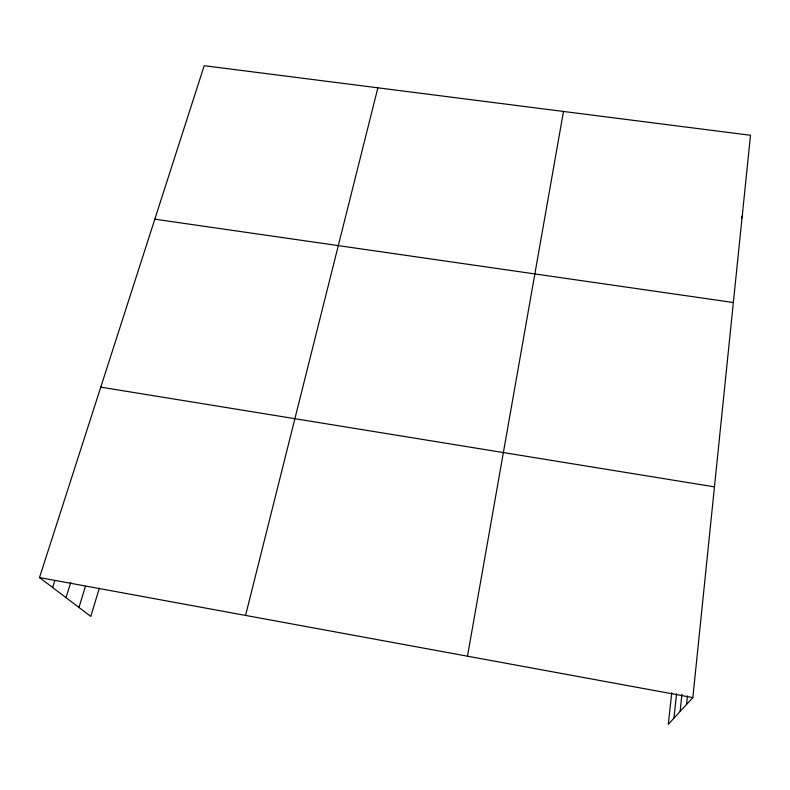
<?xml version="1.0" encoding="UTF-8"?>
<svg xmlns="http://www.w3.org/2000/svg" width="790" height="790" viewBox="0 0 790 790"><rect width="100%" height="100%" fill="white"/><g stroke="black" fill="none" stroke-linecap="round" stroke-linejoin="round"><path stroke-width="1.19" d="M671.747 692.771L668.301 724.302L692.85 697.59L750.5 135.268L204.205 65.698L39.5 577.569L90.82 616.427L99.343 588.096M686.53 704.463L687.418 695.941M680.111 711.444L681.928 694.311M673.929 718.179L676.556 693.827M467.483 656.194L563.487 111.449M245.562 615.42L377.877 87.809M78.98 607.461L85.468 586.229M66.014 597.645L70.735 582.487M52.634 587.513L54.846 580.502M741.405 218.475L742.195 216.282M154.81 219.186L733.357 302.521M100.774 387.14L714.456 486.867M39.5 577.569L692.85 697.59"/></g></svg>
